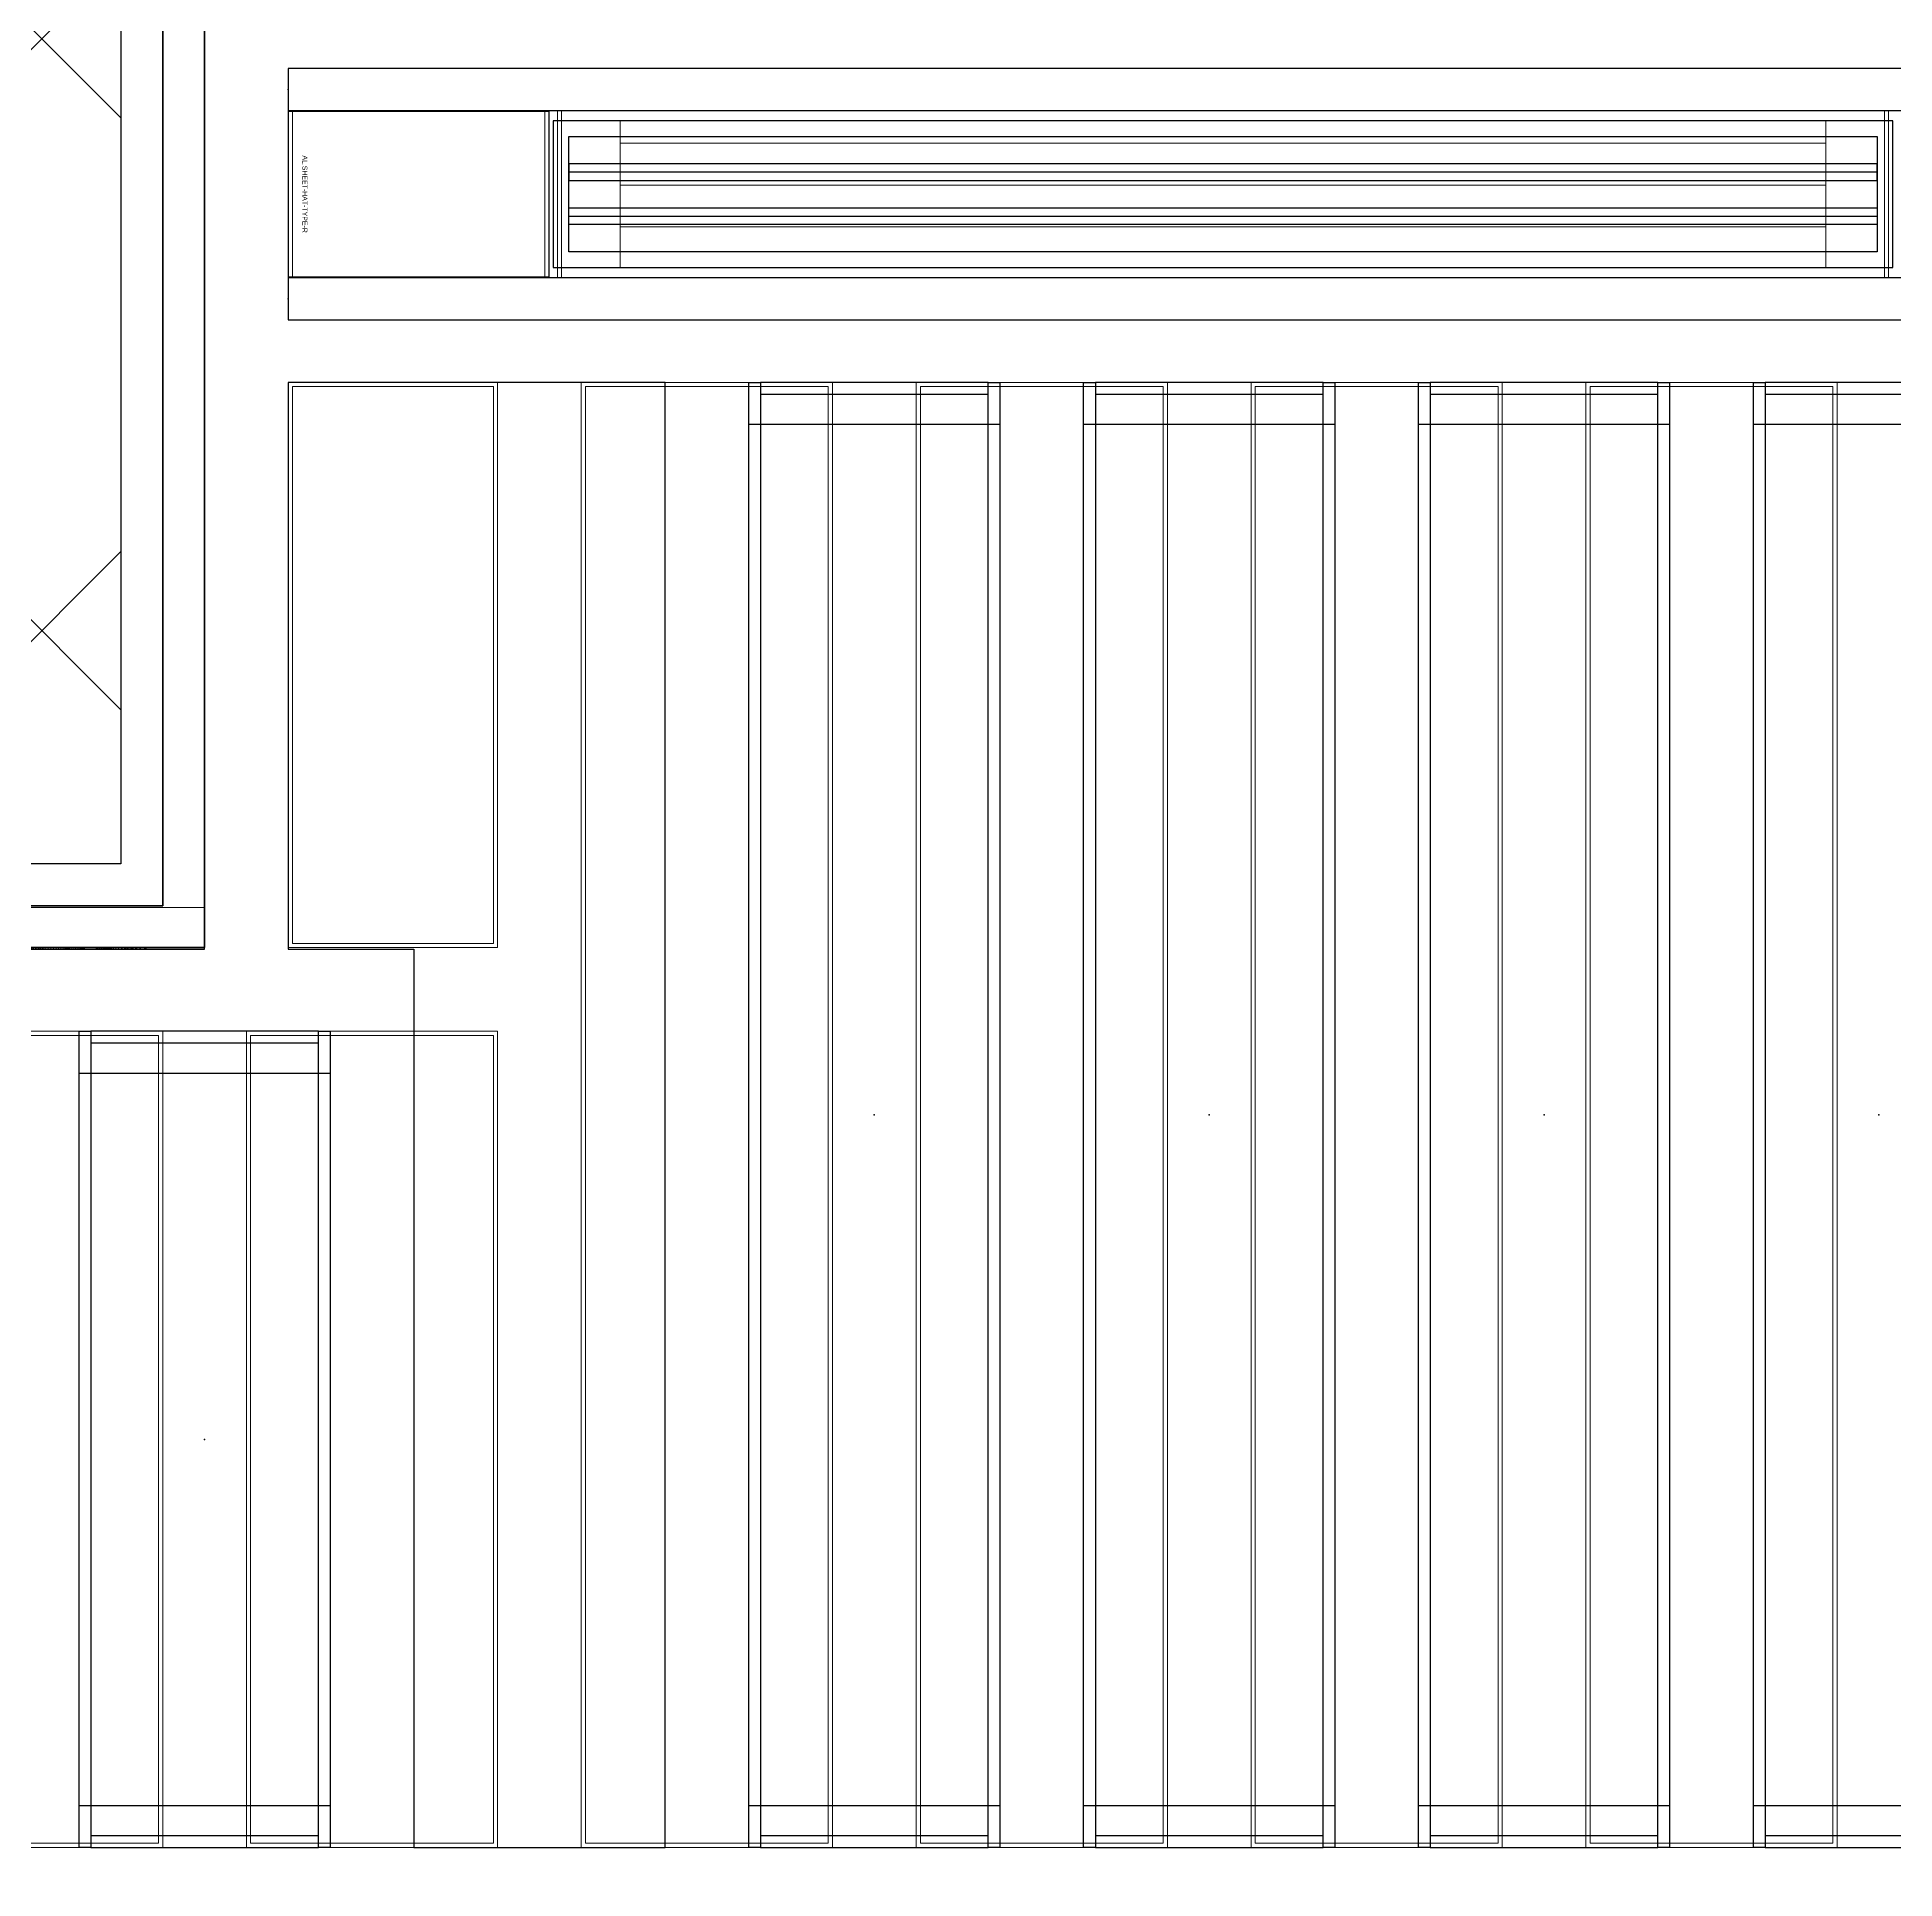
# Model space of a CAD drawing. Header units: millimetres. Extents: x 813027 to 1148939, y -931049 to -10.
# Drawn here: x 950340 to 952559, y -111798 to -109598 of the extents above; entities that cross this region are included whole.
import ezdxf
from ezdxf.enums import TextEntityAlignment as Align

# ---------------------------------------------------------------- set-up
doc = ezdxf.new("R2010")
doc.units = ezdxf.units.MM
for name, color, linetype in [('000 - WIPEOUT', 250, 'Continuous'), ('001 - ASCESSORIES', 1, 'Continuous'), ('A04_TUBE SERIES', 2, 'Continuous'), ('A11_ALU.SOLID SHEET', 7, 'Continuous')]:
    doc.layers.add(name, color=color, linetype=linetype)
for name, color, linetype, lineweight in [('A-GLAZ-CURT', 2, 'Continuous', 9), ('A-WALL-PATT', 1, 'Continuous', 25), ('I-WALL-E', 2, 'Continuous', 25), ('WALL-A', 3, 'Continuous', 25)]:
    doc.layers.add(name, color=color, linetype=linetype, lineweight=lineweight)

# ---------------------------------------------------------------- blocks, each defined once
blk = doc.blocks.new('DPA_CP_Metal Ceiling Panel - Horizontal with Gap-20308794-4160 - LOWER PLATFORM LEVEL - REFLECTED CEILING GENERAL PLAN')
at = {"layer": 'A-GLAZ-CURT'}
for p, q in [((910201.3, -109924.3), (910201.3, -109649.3)), ((910201.3, -109649.3), (910512.8, -109649.3)), ((910201.3, -109924.3), (910201.3, -109649.3)), ((910201.3, -109649.3), (910512.8, -109649.3)), ((910512.8, -109649.3), (910201.3, -109649.3)), ((910201.3, -109649.3), (910201.3, -109924.3)), ((910512.8, -109649.3), (910201.3, -109649.3)), ((910201.3, -109649.3), (910201.3, -109924.3)), ((910201.3, -109924.3), (910201.3, -109649.3)), ((910201.3, -109649.3), (910512.8, -109649.3)), ((910206.3, -109919.3), (910206.3, -109654.3)), ((910206.3, -109654.3), (910507.8, -109654.3)), ((910507.8, -109654.3), (910507.8, -109919.3)), ((910512.8, -109924.3), (910512.8, -109649.3)), ((910512.8, -109649.3), (910512.8, -109924.3)), ((910512.8, -109924.3), (910512.8, -109649.3)), ((910512.8, -109924.3), (910512.8, -109649.3)), ((910512.8, -109649.3), (910512.8, -109924.3)), ((910201.3, -109924.3), (910512.8, -109924.3)), ((910512.8, -109924.3), (910201.3, -109924.3)), ((910201.3, -109924.3), (910512.8, -109924.3)), ((910201.3, -109924.3), (910512.8, -109924.3)), ((910512.8, -109924.3), (910201.3, -109924.3)), ((910206.3, -109919.3), (910507.8, -109919.3))]:
    blk.add_line(p, q, dxfattribs=at)
blk = doc.blocks.new('DPA_CP_Metal Ceiling Air Supply - Linear Diffuser Air Supply-14762131-4160 - LOWER PLATFORM LEVEL - REFLECTED CEILING GENERAL PLAN')
at = {"layer": 'A-GLAZ-CURT'}
h = blk.add_hatch(dxfattribs=at)
h.set_pattern_fill('FP_13', color=256, style=0, pattern_type=2)
h.set_pattern_definition([(180, (909396.33, -109824.28), (6e-15, 50), [])])
h.paths.add_polyline_path([(908676.3, -109874.3), (910116.3, -109874.3), (910116.3, -109699.3), (908676.3, -109699.3)])
for p, q in [((908601.3, -109924.3), (908601.3, -109649.3)), ((908601.3, -109649.3), (910191.3, -109649.3)), ((908601.3, -109924.3), (908601.3, -109649.3)), ((908601.3, -109649.3), (910191.3, -109649.3)), ((910191.3, -109649.3), (908601.3, -109649.3)), ((908601.3, -109649.3), (908601.3, -109924.3)), ((910191.3, -109649.3), (908601.3, -109649.3)), ((908601.3, -109649.3), (908601.3, -109924.3)), ((908601.3, -109924.3), (908601.3, -109649.3)), ((908601.3, -109649.3), (910191.3, -109649.3)), ((908606.3, -109919.3), (908606.3, -109654.3)), ((908606.3, -109654.3), (910186.3, -109654.3)), ((910186.3, -109654.3), (910186.3, -109919.3)), ((910191.3, -109924.3), (910191.3, -109649.3)), ((910191.3, -109649.3), (910191.3, -109924.3)), ((910191.3, -109924.3), (910191.3, -109649.3)), ((910191.3, -109924.3), (910191.3, -109649.3)), ((910191.3, -109649.3), (910191.3, -109924.3)), ((910116.3, -109699.3), (908676.3, -109699.3)), ((908676.3, -109699.3), (908676.3, -109874.3)), ((908676.3, -109874.3), (908676.3, -109699.3)), ((908676.3, -109699.3), (910116.3, -109699.3)), ((908676.3, -109874.3), (908676.3, -109699.3)), ((908676.3, -109699.3), (910116.3, -109699.3)), ((910116.3, -109699.3), (908676.3, -109699.3)), ((908676.3, -109699.3), (908676.3, -109874.3)), ((910116.3, -109874.3), (910116.3, -109699.3)), ((910116.3, -109699.3), (910116.3, -109874.3)), ((910116.3, -109699.3), (910116.3, -109874.3)), ((910116.3, -109874.3), (910116.3, -109699.3)), ((908676.3, -109874.3), (910116.3, -109874.3)), ((910116.3, -109874.3), (908676.3, -109874.3)), ((910116.3, -109874.3), (908676.3, -109874.3)), ((908676.3, -109874.3), (910116.3, -109874.3)), ((908601.3, -109924.3), (910191.3, -109924.3)), ((910191.3, -109924.3), (908601.3, -109924.3)), ((908601.3, -109924.3), (910191.3, -109924.3)), ((908601.3, -109924.3), (910191.3, -109924.3)), ((910191.3, -109924.3), (908601.3, -109924.3)), ((908606.3, -109919.3), (910186.3, -109919.3))]:
    blk.add_line(p, q, dxfattribs=at)
blk = doc.blocks.new('DPA_CP_Metal Ceiling Panel - Vertical Panel with Gap-23421479-4160 - LOWER PLATFORM LEVEL - REFLECTED CEILING GENERAL PLAN')
at = {"layer": 'A-GLAZ-CURT'}
for p, q in [((932996.3, -111761.8), (932996.3, -110786.8)), ((932996.3, -110786.8), (933296.3, -110786.8)), ((932996.3, -111761.8), (932996.3, -110786.8)), ((932996.3, -110786.8), (933296.3, -110786.8)), ((933296.3, -110786.8), (932996.3, -110786.8)), ((932996.3, -110786.8), (932996.3, -111761.8)), ((933296.3, -110786.8), (932996.3, -110786.8)), ((932996.3, -110786.8), (932996.3, -111761.8)), ((932996.3, -111761.8), (932996.3, -110786.8)), ((932996.3, -110786.8), (933296.3, -110786.8)), ((933001.3, -111756.8), (933001.3, -110791.8)), ((933001.3, -110791.8), (933291.3, -110791.8)), ((933291.3, -110791.8), (933291.3, -111756.8)), ((933296.3, -111761.8), (933296.3, -110786.8)), ((933296.3, -110786.8), (933296.3, -111761.8)), ((933296.3, -111761.8), (933296.3, -110786.8)), ((933296.3, -111761.8), (933296.3, -110786.8)), ((933296.3, -110786.8), (933296.3, -111761.8)), ((932996.3, -111761.8), (933296.3, -111761.8)), ((933296.3, -111761.8), (932996.3, -111761.8)), ((932996.3, -111761.8), (933296.3, -111761.8)), ((932996.3, -111761.8), (933296.3, -111761.8)), ((933296.3, -111761.8), (932996.3, -111761.8)), ((933001.3, -111756.8), (933291.3, -111756.8))]:
    blk.add_line(p, q, dxfattribs=at)
blk = doc.blocks.new('DPA_CP_Metal Ceiling Panel - Vertical Panel with Gap-23421458-4160 - LOWER PLATFORM LEVEL - REFLECTED CEILING GENERAL PLAN')
at = {"layer": 'A-GLAZ-CURT'}
for p, q in [((914196.3, -110011.8), (914196.3, -111761.8)), ((914496.3, -110011.8), (914196.3, -110011.8)), ((914196.3, -111761.8), (914196.3, -110011.8)), ((914196.3, -110011.8), (914496.3, -110011.8)), ((914196.3, -110011.8), (914196.3, -111761.8)), ((914496.3, -110011.8), (914196.3, -110011.8)), ((914496.3, -110011.8), (914196.3, -110011.8)), ((914196.3, -110011.8), (914196.3, -111761.8)), ((914196.3, -111761.8), (914196.3, -110011.8)), ((914196.3, -110011.8), (914496.3, -110011.8)), ((914201.3, -111756.8), (914201.3, -110016.8)), ((914491.3, -110016.8), (914201.3, -110016.8)), ((914491.3, -110016.8), (914491.3, -111756.8)), ((914496.3, -110011.8), (914496.3, -111761.8)), ((914496.3, -110011.8), (914496.3, -111761.8)), ((914496.3, -111761.8), (914496.3, -110011.8)), ((914496.3, -111761.8), (914496.3, -110011.8)), ((914496.3, -110011.8), (914496.3, -111761.8)), ((914496.3, -111761.8), (914196.3, -111761.8)), ((914496.3, -111761.8), (914196.3, -111761.8)), ((914196.3, -111761.8), (914496.3, -111761.8)), ((914196.3, -111761.8), (914496.3, -111761.8)), ((914496.3, -111761.8), (914196.3, -111761.8)), ((914491.3, -111756.8), (914201.3, -111756.8))]:
    blk.add_line(p, q, dxfattribs=at)
blk = doc.blocks.new('DPA_CP_Metal Ceiling Panel - Vertical Panel with Gap-23421532-4160 - LOWER PLATFORM LEVEL - REFLECTED CEILING GENERAL PLAN')
at = {"layer": 'A-GLAZ-CURT'}
for p, q in [((950646.3, -110686.8), (950646.3, -110011.8)), ((950646.3, -110011.8), (950896.3, -110011.8)), ((950646.3, -110686.8), (950646.3, -110011.8)), ((950646.3, -110011.8), (950896.3, -110011.8)), ((950896.3, -110011.8), (950646.3, -110011.8)), ((950646.3, -110011.8), (950646.3, -110686.8)), ((950896.3, -110011.8), (950646.3, -110011.8)), ((950646.3, -110011.8), (950646.3, -110686.8)), ((950646.3, -110686.8), (950646.3, -110011.8)), ((950646.3, -110011.8), (950896.3, -110011.8)), ((950651.3, -110681.8), (950651.3, -110016.8)), ((950651.3, -110016.8), (950891.3, -110016.8)), ((950891.3, -110016.8), (950891.3, -110681.8)), ((950896.3, -110686.8), (950896.3, -110011.8)), ((950896.3, -110011.8), (950896.3, -110686.8)), ((950896.3, -110686.8), (950896.3, -110011.8)), ((950896.3, -110686.8), (950896.3, -110011.8)), ((950896.3, -110011.8), (950896.3, -110686.8)), ((950651.3, -110681.8), (950891.3, -110681.8)), ((950646.3, -110686.8), (950896.3, -110686.8)), ((950896.3, -110686.8), (950646.3, -110686.8)), ((950646.3, -110686.8), (950896.3, -110686.8)), ((950646.3, -110686.8), (950896.3, -110686.8)), ((950896.3, -110686.8), (950646.3, -110686.8))]:
    blk.add_line(p, q, dxfattribs=at)
blk = doc.blocks.new('PPLS-PP21_Custom Tile Pattern - Custom Tile Pattern-V48-4160 - LOWER PLATFORM LEVEL - REFLECTED CEILING GENERAL PLAN')
at = {"layer": 'A-GLAZ-CURT'}
h = blk.add_hatch(dxfattribs=at)
h.set_pattern_fill('FP_51', color=256, style=0, pattern_type=2)
h.set_pattern_definition([(45, (-950246.3, 110688.8), (-530.3301, 530.3301), []), (135, (-950246.3, 110688.8), (-530.3301, -530.3301), [])])
h.paths.add_polyline_path([(300, 2), (300, 50), (-300, 50), (-300, 2), (49.9, 2)])
for p, q in [((-300, 50), (300, 50)), ((-300, 2), (-300, 50)), ((300, 50), (300, 2)), ((300, 2), (-300, 2)), ((-300, 0), (-300, 2)), ((-300, 2), (-230.4, 2)), ((-230.4, 0), (-300, 0)), ((-230.4, 2), (-230.4, 0)), ((-230.2, 2), (-230.2, 0)), ((-230.2, 0), (-229.3, 0)), ((-229.3, 2), (-229.3, 0)), ((-229.3, 0), (-228.1, 0)), ((-228.1, 2), (-228.1, 0)), ((-228.1, 0), (-223.3, 0)), ((-223.3, 2), (-223.3, 0)), ((-223.3, 0), (-218.9, 0)), ((-222.5, 2), (-222.5, 0)), ((-222.5, 0), (-218, 0)), ((-218.9, 2), (-218.9, 0)), ((-218.9, 0), (-214.8, 0)), ((-218, 2), (-218, 0)), ((-218, 0), (-213.4, 0)), ((-217.4, 2), (-217.4, 0)), ((-214.8, 2), (-214.8, 0)), ((-214.8, 0), (-211, 0)), ((-213.4, 2), (-213.4, 0)), ((-213.4, 0), (-208.9, 0)), ((-212.7, 2), (-212.7, 0)), ((-211, 2), (-211, 0)), ((-211, 0), (-207.6, 0)), ((-208.9, 2), (-208.9, 0)), ((-208.9, 0), (-204.6, 0)), ((-208.3, 2), (-208.3, 0)), ((-207.6, 2), (-207.6, 0)), ((-207.6, 0), (-206, 0)), ((-206, 0), (-206, 2)), ((-206, 2), (-201.5, 2)), ((-201.5, 0), (-206, 0)), ((-204.6, 2), (-204.6, 0)), ((-204.6, 0), (-200.6, 0)), ((-204.3, 2), (-204.3, 0)), ((-201.5, 2), (-201.5, 0)), ((-200.6, 2), (-200.6, 0)), ((-200.6, 0), (-197, 0)), ((-197, 2), (-197, 0)), ((-197, 0), (-193.8, 0)), ((-193.8, 2), (-193.8, 0)), ((-193.8, 0), (-191.2, 0)), ((-191.2, 2), (-191.2, 0)), ((-191.2, 0), (-189.2, 0)), ((-189.2, 2), (-189.2, 0)), ((-189.2, 0), (-187.9, 0)), ((-187.9, 2), (-187.9, 0)), ((-187.9, 0), (-187.3, 0)), ((-187.4, 2), (-187.4, 0)), ((-187.4, 0), (-186.4, 0)), ((-187.3, 2), (-187.3, 0)), ((-186.4, 2), (-186.4, 0)), ((-186.4, 0), (-185.3, 0)), ((-185.3, 2), (-185.3, 0)), ((-185.3, 0), (-184.2, 0)), ((-184.2, 2), (-184.2, 0)), ((-184.2, 0), (-183, 0)), ((-183, 2), (-183, 0)), ((-183, 0), (-181.7, 0)), ((-181.7, 2), (-181.7, 0)), ((-181.7, 0), (-180.5, 0)), ((-180.5, 2), (-180.5, 0)), ((-180.5, 0), (-179.1, 0)), ((-179.1, 2), (-179.1, 0)), ((-179.1, 0), (-177.8, 0)), ((-177.8, 2), (-177.8, 0)), ((-177.8, 0), (-176.4, 0)), ((-176.4, 2), (-176.4, 0)), ((-176.4, 0), (-175, 0)), ((-175, 2), (-175, 0)), ((-175, 0), (-173.5, 0)), ((-173.5, 2), (-173.5, 0)), ((-173.5, 0), (-172.1, 0)), ((-172.1, 2), (-172.1, 0)), ((-172.1, 0), (-171, 0)), ((-171, 0), (-171, 2)), ((-171, 0), (-170.4, 0)), ((-170.4, 0), (-170.4, 2)), ((-170.4, 2), (-156.5, 2)), ((-156.5, 0), (-170.4, 0)), ((-156.5, 2), (-156.5, 0)), ((-156.5, 0), (-156.2, 0)), ((-156.2, 2), (-156.2, 0)), ((-156.2, 0), (-155.6, 0)), ((-155.6, 2), (-155.6, 0)), ((-155.6, 0), (-154.8, 0)), ((-154.8, 2), (-154.8, 0)), ((-154.8, 0), (-153.8, 0)), ((-153.8, 2), (-153.8, 0)), ((-153.8, 0), (-152.6, 0)), ((-152.6, 2), (-152.6, 0)), ((-152.6, 0), (-151.2, 0)), ((-151.2, 2), (-151.2, 0)), ((-151.2, 0), (-149.6, 0)), ((-149.6, 2), (-149.6, 0)), ((-149.6, 0), (-147.8, 0)), ((-147.8, 2), (-147.8, 0)), ((-147.8, 0), (-145.8, 0)), ((-145.8, 2), (-145.8, 0)), ((-145.8, 0), (-143.7, 0)), ((-143.7, 2), (-143.7, 0)), ((-143.7, 0), (-141.4, 0)), ((-141.4, 2), (-141.4, 0)), ((-141.4, 0), (-138.9, 0)), ((-138.9, 2), (-138.9, 0)), ((-138.9, 0), (-137.9, 0)), ((-137.9, 2), (-137.9, 0)), ((-137.9, 0), (-136.9, 0)), ((-136.9, 2), (-136.9, 0)), ((-136.9, 0), (-136.1, 0)), ((-136.1, 2), (-136.1, 0)), ((-136.1, 0), (-135.3, 0)), ((-135.3, 2), (-135.3, 0)), ((-135.3, 0), (-134.7, 0)), ((-134.7, 2), (-134.7, 0)), ((-134.7, 0), (-134.2, 0)), ((-134.2, 2), (-134.2, 0)), ((-134.2, 0), (-133.8, 0)), ((-133.8, 2), (-133.8, 0)), ((-133.8, 0), (-133.5, 0)), ((-133.5, 2), (-133.5, 0)), ((-133.5, 2), (-133.5, 0)), ((-133.5, 0), (-133.3, 0)), ((-133.5, 0), (-131.1, 0)), ((-133.3, 2), (-133.3, 0)), ((-133.3, 2), (-133.3, 0)), ((-133.3, 0), (-133.2, 0)), ((-133.2, 2), (-133.2, 0)), ((-131.1, 2), (-131.1, 0)), ((-131.1, 0), (-128.4, 0)), ((-128.4, 2), (-128.4, 0)), ((-128.4, 0), (-125.6, 0)), ((-125.6, 2), (-125.6, 0)), ((-125.6, 0), (-122.7, 0)), ((-122.7, 2), (-122.7, 0)), ((-122.7, 0), (-119.6, 0)), ((-119.6, 2), (-119.6, 0)), ((-119.6, 0), (-116.3, 0)), ((-116.3, 2), (-116.3, 0)), ((-116.3, 0), (-113, 0)), ((-113, 2), (-113, 0)), ((-113, 0), (-109.5, 0)), ((-109.5, 2), (-109.5, 0)), ((-109.5, 0), (-106, 0)), ((-107.3, 0), (-107.3, 2)), ((-107.3, 2), (-74.5, 2)), ((-74.5, 0), (-107.3, 0)), ((-107, 2), (-107, 0)), ((-106, 2), (-106, 0)), ((-106, 0), (-102.4, 0)), ((-104.1, 2), (-104.1, 0)), ((-102.4, 2), (-102.4, 0)), ((-102.4, 0), (-98.7, 0)), ((-101.2, 2), (-101.2, 0)), ((-98.7, 2), (-98.7, 0)), ((-98.7, 0), (-95, 0)), ((-98.1, 2), (-98.1, 0)), ((-95.7, 2), (-95.7, 0)), ((-95, 2), (-95, 0)), ((-95, 0), (-91.9, 0)), ((-93.2, 2), (-93.2, 0)), ((-91.9, 2), (-91.9, 0)), ((-91.9, 0), (-88.9, 0)), ((-90.5, 2), (-90.5, 0)), ((-88.9, 2), (-88.9, 0)), ((-88.9, 0), (-85.9, 0)), ((-87.7, 2), (-87.7, 0)), ((-85.9, 2), (-85.9, 0)), ((-85.9, 0), (-82.9, 0)), ((-84.9, 2), (-84.9, 0)), ((-82.9, 2), (-82.9, 0)), ((-82.9, 0), (-79.9, 0)), ((-81.9, 2), (-81.9, 0)), ((-79.9, 2), (-79.9, 0)), ((-79.9, 0), (-77.1, 0)), ((-78.9, 2), (-78.9, 0)), ((-77.1, 2), (-77.1, 0)), ((-77.1, 0), (-74.4, 0)), ((-75.8, 2), (-75.8, 0)), ((-74.5, 2), (-74.5, 0)), ((-74.4, 2), (-74.4, 0)), ((-74.4, 0), (-71.8, 0)), ((-72.7, 2), (-72.7, 0)), ((-71.8, 2), (-71.8, 0)), ((-71.8, 0), (-69.4, 0)), ((-69.6, 2), (-69.6, 0)), ((-69.4, 2), (-69.4, 0)), ((-69.4, 0), (-67.2, 0)), ((-67.2, 2), (-67.2, 0)), ((-67.2, 0), (-65.2, 0)), ((-66.5, 2), (-66.5, 0)), ((-65.2, 2), (-65.2, 0)), ((-65.2, 0), (-63.4, 0)), ((-63.4, 2), (-63.4, 0)), ((-35.5, 2), (-35.5, 0)), ((-32.3, 0), (-32.3, 2)), ((-32.3, 2), (-22.8, 2)), ((-22.8, 0), (-32.3, 0)), ((-22.8, 2), (-22.8, 0)), ((-10, 0), (10, 0)), ((10, 0), (-10, 0)), ((-9, 0), (-9, 2)), ((-9, 2), (9, 2)), ((9, 0), (-9, 0)), ((9, 2), (9, 0)), ((22.8, 0), (22.8, 2)), ((22.8, 2), (32.3, 2)), ((32.3, 0), (22.8, 0)), ((32.3, 2), (32.3, 0)), ((35.5, 2), (35.5, 0)), ((63.4, 2), (63.4, 0)), ((63.4, 0), (65.2, 0)), ((65.2, 2), (65.2, 0)), ((65.2, 0), (67.2, 0)), ((66.5, 2), (66.5, 0)), ((67.2, 2), (67.2, 0)), ((67.2, 0), (69.4, 0)), ((69.4, 2), (69.4, 0)), ((69.4, 0), (71.8, 0)), ((69.6, 2), (69.6, 0)), ((71.8, 2), (71.8, 0)), ((71.8, 0), (74.4, 0)), ((72.7, 2), (72.7, 0)), ((74.4, 2), (74.4, 0)), ((74.4, 0), (77.1, 0)), ((74.5, 0), (74.5, 2)), ((74.5, 2), (107.3, 2)), ((107.3, 0), (74.5, 0)), ((75.8, 2), (75.8, 0)), ((77.1, 2), (77.1, 0)), ((77.1, 0), (79.9, 0)), ((78.9, 2), (78.9, 0)), ((79.9, 2), (79.9, 0)), ((79.9, 0), (82.9, 0)), ((81.9, 2), (81.9, 0)), ((82.9, 2), (82.9, 0)), ((82.9, 0), (85.9, 0)), ((84.9, 2), (84.9, 0)), ((85.9, 2), (85.9, 0)), ((85.9, 0), (88.9, 0)), ((87.7, 2), (87.7, 0)), ((88.9, 2), (88.9, 0)), ((88.9, 0), (91.9, 0)), ((90.5, 2), (90.5, 0)), ((91.9, 2), (91.9, 0)), ((91.9, 0), (95, 0)), ((93.2, 2), (93.2, 0)), ((95, 2), (95, 0)), ((95, 0), (98.7, 0)), ((95.7, 2), (95.7, 0)), ((98.1, 2), (98.1, 0)), ((98.7, 2), (98.7, 0)), ((98.7, 0), (102.4, 0)), ((101.2, 2), (101.2, 0)), ((102.4, 2), (102.4, 0)), ((102.4, 0), (106, 0)), ((104.1, 2), (104.1, 0)), ((106, 2), (106, 0)), ((106, 0), (109.5, 0)), ((107, 2), (107, 0)), ((107.3, 2), (107.3, 0)), ((109.5, 2), (109.5, 0)), ((109.5, 0), (113, 0)), ((113, 2), (113, 0)), ((113, 0), (116.3, 0)), ((116.3, 2), (116.3, 0)), ((116.3, 0), (119.6, 0)), ((119.6, 2), (119.6, 0)), ((119.6, 0), (122.7, 0)), ((122.7, 2), (122.7, 0)), ((122.7, 0), (125.6, 0)), ((125.6, 2), (125.6, 0)), ((125.6, 0), (128.4, 0)), ((128.4, 2), (128.4, 0)), ((128.4, 0), (131.1, 0)), ((131.1, 2), (131.1, 0)), ((131.1, 0), (133.5, 0)), ((133.2, 2), (133.2, 0)), ((133.2, 0), (133.3, 0)), ((133.3, 2), (133.3, 0)), ((133.3, 2), (133.3, 0)), ((133.3, 0), (133.5, 0)), ((133.5, 2), (133.5, 0)), ((133.5, 2), (133.5, 0)), ((133.5, 0), (133.8, 0)), ((133.8, 2), (133.8, 0)), ((133.8, 0), (134.2, 0)), ((134.2, 2), (134.2, 0)), ((134.2, 0), (134.7, 0)), ((134.7, 2), (134.7, 0)), ((134.7, 0), (135.3, 0)), ((135.3, 2), (135.3, 0)), ((135.3, 0), (136.1, 0)), ((136.1, 2), (136.1, 0)), ((136.1, 0), (136.9, 0)), ((136.9, 2), (136.9, 0)), ((136.9, 0), (137.9, 0)), ((137.9, 2), (137.9, 0)), ((137.9, 0), (138.9, 0)), ((138.9, 2), (138.9, 0)), ((138.9, 0), (141.4, 0)), ((141.4, 2), (141.4, 0)), ((141.4, 0), (143.7, 0)), ((143.7, 2), (143.7, 0)), ((143.7, 0), (145.8, 0)), ((145.8, 2), (145.8, 0)), ((145.8, 0), (147.8, 0)), ((147.8, 2), (147.8, 0)), ((147.8, 0), (149.6, 0)), ((149.6, 2), (149.6, 0)), ((149.6, 0), (151.2, 0)), ((151.2, 2), (151.2, 0)), ((151.2, 0), (152.6, 0)), ((152.6, 2), (152.6, 0)), ((152.6, 0), (153.8, 0)), ((153.8, 2), (153.8, 0)), ((153.8, 0), (154.8, 0)), ((154.8, 2), (154.8, 0)), ((154.8, 0), (155.6, 0)), ((155.6, 2), (155.6, 0)), ((155.6, 0), (156.2, 0)), ((156.2, 2), (156.2, 0)), ((156.2, 0), (156.5, 0)), ((156.5, 0), (156.5, 2)), ((156.5, 2), (170.4, 2)), ((170.4, 0), (156.5, 0)), ((170.4, 2), (170.4, 0)), ((170.4, 0), (171, 0)), ((171, 0), (171, 2)), ((171, 0), (172.1, 0)), ((172.1, 2), (172.1, 0)), ((172.1, 0), (173.5, 0)), ((173.5, 2), (173.5, 0)), ((173.5, 0), (175, 0)), ((175, 2), (175, 0)), ((175, 0), (176.4, 0)), ((176.4, 2), (176.4, 0)), ((176.4, 0), (177.8, 0)), ((177.8, 2), (177.8, 0)), ((177.8, 0), (179.1, 0)), ((179.1, 2), (179.1, 0)), ((179.1, 0), (180.5, 0)), ((180.5, 2), (180.5, 0)), ((180.5, 0), (181.7, 0)), ((181.7, 2), (181.7, 0)), ((181.7, 0), (183, 0)), ((183, 2), (183, 0)), ((183, 0), (184.2, 0)), ((184.2, 2), (184.2, 0)), ((184.2, 0), (185.3, 0)), ((185.3, 2), (185.3, 0)), ((185.3, 0), (186.4, 0)), ((186.4, 2), (186.4, 0)), ((186.4, 0), (187.4, 0)), ((187.3, 2), (187.3, 0)), ((187.3, 0), (187.9, 0)), ((187.4, 2), (187.4, 0)), ((187.9, 2), (187.9, 0)), ((187.9, 0), (189.2, 0)), ((189.2, 2), (189.2, 0)), ((189.2, 0), (191.2, 0)), ((191.2, 2), (191.2, 0)), ((191.2, 0), (193.8, 0)), ((193.8, 2), (193.8, 0)), ((193.8, 0), (197, 0)), ((197, 2), (197, 0)), ((197, 0), (200.6, 0)), ((200.6, 2), (200.6, 0)), ((200.6, 0), (204.6, 0)), ((201.5, 0), (201.5, 2)), ((201.5, 2), (206, 2)), ((206, 0), (201.5, 0)), ((204.3, 2), (204.3, 0)), ((204.6, 2), (204.6, 0)), ((204.6, 0), (208.9, 0)), ((206, 2), (206, 0)), ((206, 0), (207.6, 0)), ((207.6, 2), (207.6, 0)), ((207.6, 0), (211, 0)), ((208.3, 2), (208.3, 0)), ((208.9, 2), (208.9, 0)), ((208.9, 0), (213.4, 0)), ((211, 2), (211, 0)), ((211, 0), (214.8, 0)), ((212.7, 2), (212.7, 0)), ((213.4, 2), (213.4, 0)), ((213.4, 0), (218, 0)), ((214.8, 2), (214.8, 0)), ((214.8, 0), (218.9, 0)), ((217.4, 2), (217.4, 0)), ((218, 2), (218, 0)), ((218, 0), (222.5, 0)), ((218.9, 2), (218.9, 0)), ((218.9, 0), (223.3, 0)), ((222.5, 2), (222.5, 0)), ((223.3, 2), (223.3, 0)), ((223.3, 0), (228.1, 0)), ((228.1, 2), (228.1, 0)), ((228.1, 0), (229.3, 0)), ((229.3, 2), (229.3, 0)), ((229.3, 0), (230.2, 0)), ((230.2, 2), (230.2, 0)), ((230.4, 0), (230.4, 2)), ((230.4, 2), (300, 2)), ((300, 0), (230.4, 0)), ((300, 2), (300, 0))]:
    blk.add_line(p, q, dxfattribs=at)
for points, knots in [([(-74.5, 0), (-72.4, 0), (-63.8, 0), (-48.4, 0), (-36.5, 0), (-32.3, 0)], [33.057531, 33.057531, 33.057531, 33.057531, 40.784289, 62.793565, 77.748067, 77.748067, 77.748067, 77.748067]), ([(-35.5, 0), (-35.6, 0), (-36.1, 0), (-29.7, 0), (-22.1, 0), (-14, 0), (-10.5, 0), (-9, 0)], [0, 0, 0, 0, 2.896439, 8.596022, 15.081878, 26.744535, 36.912071, 36.912071, 36.912071, 36.912071]), ([(-22.8, 0), (-23.8, 0), (-27.1, 0), (-31.2, 0), (-34.7, 0), (-35.3, 0), (-35.5, 0)], [143.109362, 143.109362, 143.109362, 143.109362, 147.530666, 157.225744, 158.961676, 159.492878, 159.492878, 159.492878, 159.492878]), ([(9, 0), (10.5, 0), (14, 0), (22.1, 0), (29.7, 0), (36.1, 0), (35.6, 0), (35.5, 0)], [42.834368, 42.834368, 42.834368, 42.834368, 53.001904, 64.664561, 71.150417, 76.85, 79.746439, 79.746439, 79.746439, 79.746439]), ([(35.5, 0), (35.3, 0), (34.7, 0), (31.2, 0), (27.1, 0), (23.8, 0), (22.8, 0)], [79.746439, 79.746439, 79.746439, 79.746439, 80.277641, 82.013573, 91.708651, 96.129955, 96.129955, 96.129955, 96.129955]), ([(32.3, 0), (36.5, 0), (48.4, 0), (63.8, 0), (72.4, 0), (74.5, 0)], [28.279951, 28.279951, 28.279951, 28.279951, 43.234453, 65.243729, 72.970487, 72.970487, 72.970487, 72.970487])]:
    blk.add_open_spline(points, degree=3, knots=knots, dxfattribs=at)
blk = doc.blocks.new('C-2-PP21-AR-4160-01-B_20250829-084021_EXCL')
at = {"layer": 'A-GLAZ-CURT'}
for name, p in [('DPA_CP_Metal Ceiling Panel - Horizontal with Gap-20308794-4160 - LOWER PLATFORM LEVEL - REFLECTED CEILING GENERAL PLAN', (-1006651.3, 105341.8)), ('DPA_CP_Metal Ceiling Air Supply - Linear Diffuser Air Supply-14762131-4160 - LOWER PLATFORM LEVEL - REFLECTED CEILING GENERAL PLAN', (-1004729.8, 105341.8)), ('DPA_CP_Metal Ceiling Panel - Vertical Panel with Gap-23421532-4160 - LOWER PLATFORM LEVEL - REFLECTED CEILING GENERAL PLAN', (-1047096.3, 105341.8)), ('PPLS-PP21_Custom Tile Pattern - Custom Tile Pattern-V48-4160 - LOWER PLATFORM LEVEL - REFLECTED CEILING GENERAL PLAN', (-96850, -5347)), ('DPA_CP_Metal Ceiling Panel - Vertical Panel with Gap-23421479-4160 - LOWER PLATFORM LEVEL - REFLECTED CEILING GENERAL PLAN', (-1029896.3, 105341.8)), ('DPA_CP_Metal Ceiling Panel - Vertical Panel with Gap-23421479-4160 - LOWER PLATFORM LEVEL - REFLECTED CEILING GENERAL PLAN', (-1029496.3, 105341.8))]:
    blk.add_blockref(name, p, dxfattribs=at)
at = {"layer": 'A-GLAZ-CURT', "rotation": 180}
for p in [(818396.3, -116431.8), (818796.3, -116431.8), (819196.3, -116431.8), (819596.3, -116431.8)]:
    blk.add_blockref('DPA_CP_Metal Ceiling Panel - Vertical Panel with Gap-23421458-4160 - LOWER PLATFORM LEVEL - REFLECTED CEILING GENERAL PLAN', p, dxfattribs=at)
blk = doc.blocks.new('*U484')
at = {"layer": '001 - ASCESSORIES', "color": 0, "linetype": 'ByBlock'}
blk.add_lwpolyline([(800, 87.5), (-800, 87.5), (-800, -87.5), (800, -87.5)], close=True, dxfattribs=at)
at = {"layer": '001 - ASCESSORIES', "linetype": 'ByBlock'}
for points in [[(-781.5, 69), (781.5, 69), (781.5, -69), (-781.5, -69)], [(781.5, 36.3), (-781.5, 36.3), (-781.5, 16.3), (781.5, 16.3)], [(-781.5, -16.3), (781.5, -16.3), (781.5, -36.3), (-781.5, -36.3)]]:
    blk.add_lwpolyline(points, close=True, dxfattribs=at)
for points in [[(781.5, 26.3), (-781.5, 26.3)], [(-781.5, -26.3), (781.5, -26.3)]]:
    blk.add_lwpolyline(points, dxfattribs=at)
blk = doc.blocks.new('*U501')
blk.add_attdef('EXTR.OVL-LENGTH_', (-25, -59.1), '', height=5)
blk.add_wipeout([(-25, 0), (25, 0), (25, 4115), (-25, 4115)]).dxf.layer = '000 - WIPEOUT'
blk.add_point((0, 0))
at = {"layer": 'A04_TUBE SERIES', "color": 0}
blk.add_lwpolyline([(-25, 0), (25, 0), (25, 4115), (-25, 4115)], close=True, dxfattribs=at)
blk = doc.blocks.new('*U499')
blk.add_attdef('EXTR.OVL-LENGTH_', (-25, -59.1), '', height=5)
blk.add_wipeout([(-25, 0), (25, 0), (25, 4115), (-25, 4115)]).dxf.layer = '000 - WIPEOUT'
blk.add_point((0, 0))
at = {"layer": 'A04_TUBE SERIES', "color": 0}
blk.add_lwpolyline([(-25, 0), (25, 0), (25, 4115), (-25, 4115)], close=True, dxfattribs=at)
blk = doc.blocks.new('*U488')
at = {"layer": 'A11_ALU.SOLID SHEET', "color": 0}
blk.add_lwpolyline([(311.5, -98.8), (311.5, 98.8), (0, 98.8), (0, -98.8)], close=True, dxfattribs=at)
at = {"layer": 'Defpoints', "color": 250}
blk.add_point((0, 0), dxfattribs=at)
blk.add_text('AL.SHEET-HAT-TYPE-R', height=6, rotation=270, dxfattribs=at).set_placement((15, 0), align=Align.BOTTOM_CENTER)
blk = doc.blocks.new('*U523')
for p, q in [((-437.8, -10350), (-437.8, -10050)), ((437.5, -10050), (437.5, -10350))]:
    blk.add_line(p, q)
blk.add_point((0, -10200))
at = {"layer": 'A11_ALU.SOLID SHEET', "color": 0}
for points in [[(-487.5, -10050), (487.5, -10050), (487.5, -10064), (-487.5, -10064)], [(-487.5, -10336), (-473.5, -10336), (-473.5, -10064), (-487.5, -10064)], [(487.5, -10064), (473.5, -10064), (473.5, -10336), (487.5, -10336)], [(-487.5, -10336), (487.5, -10336), (487.5, -10350), (-487.5, -10350)]]:
    blk.add_lwpolyline(points, close=True, dxfattribs=at)
blk = doc.blocks.new('*U524')
for p, q in [((-825.3, 1250), (-825.3, 1550)), ((825, 1550), (825, 1250)), ((-825.3, 850), (-825.3, 1150)), ((825, 1150), (825, 850)), ((-825.3, 450), (-825.3, 750)), ((825, 750), (825, 450)), ((-825.3, 50), (-825.3, 350)), ((825, 350), (825, 50))]:
    blk.add_line(p, q)
for p in [(0, 1400), (0, 1000), (0, 600), (0, 200)]:
    blk.add_point(p)
at = {"layer": 'A11_ALU.SOLID SHEET', "color": 0}
for points in [[(-875, 1550), (875, 1550), (875, 1536), (-875, 1536)], [(-875, 1264), (-861, 1264), (-861, 1536), (-875, 1536)], [(875, 1536), (861, 1536), (861, 1264), (875, 1264)], [(-875, 1264), (875, 1264), (875, 1250), (-875, 1250)], [(-875, 1150), (875, 1150), (875, 1136), (-875, 1136)], [(-875, 864), (-861, 864), (-861, 1136), (-875, 1136)], [(875, 1136), (861, 1136), (861, 864), (875, 864)], [(-875, 864), (875, 864), (875, 850), (-875, 850)], [(-875, 750), (875, 750), (875, 736), (-875, 736)], [(-875, 464), (-861, 464), (-861, 736), (-875, 736)], [(875, 736), (861, 736), (861, 464), (875, 464)], [(-875, 464), (875, 464), (875, 450), (-875, 450)], [(-875, 350), (875, 350), (875, 336), (-875, 336)], [(-875, 64), (-861, 64), (-861, 336), (-875, 336)], [(875, 336), (861, 336), (861, 64), (875, 64)]]:
    blk.add_lwpolyline(points, close=True, dxfattribs=at)
blk = doc.blocks.new('C-2-PP21-AR-4160-01-B_20250829-084416_NEWCL')
blk.add_lwpolyline([(-117350, -5345), (-113350, -5345), (-113350, -5347), (-96550, -5347), (-96550, -2450), (-92235, -2450), (-92235, -6455), (-84190, -6455), (-84190, -5820), (-81330, -5820), (-81330, -5345), (-56900, -5345), (-56900, -6455), (-41740, -6455), (-41740, -2500), (-29350, -2500), (-29350, -5482), (-19750, -5482), (-19750, -5480), (-19400, -5480), (-19400, -7995), (-19350, -7995), (-19350, -9295), (-154550, -9295)])
at = {"layer": 'A11_ALU.SOLID SHEET', "color": 2}
blk.add_lwpolyline([(-96300, -5347), (-96300, -6420), (-96000, -6420), (-96000, -4670), (-96450, -4670), (-96450, -5347)], close=True, dxfattribs=at)
for name, p in [('*U488', (-96450, -4445)), ('*U484', (-95333.5, -4445))]:
    blk.add_blockref(name, p)
at = {"rotation": 90}
for name, p in [('*U524', (-94350, -5545)), ('*U523', (-106750, -5932.5))]:
    blk.add_blockref(name, p, dxfattribs=at)
at = {"rotation": 270}
for name, p in [('*U501', (-96450, -4320)), ('*U499', (-96450, -4570))]:
    blk.add_blockref(name, p, dxfattribs=at)

msp = doc.modelspace()

# ---------------------------------------------------------------- hatches: boundary and pattern name
at = {"layer": 'A-WALL-PATT', "lineweight": 9}
h = msp.add_hatch(dxfattribs=at)
h.set_pattern_fill('FP_2', color=256, style=0, pattern_type=2)
h.set_pattern_definition([(45, (-6.33, 1.8), (-353.5534, 353.5534), []), (135, (-6.33, 1.8), (-353.5534, -353.5534), [])])
h.paths.add_polyline_path([(950289.9, -110585), (950440, -110585), (950440, -107540.1), (950240, -107540.1), (950240, -110585)])

# ---------------------------------------------------------------- linework, layer by layer
at = {"layer": 'I-WALL-E'}
for p, q in [((950490, -110635), (950490, -107740.1)), ((950490, -107740.1), (950490, -110635)), ((950540, -110635), (950540, -107790)), ((950540, -107790), (950540, -110635)), ((929690, -110635), (950490, -110635)), ((950490, -110635), (929690, -110635)), ((950540, -110635), (950540, -110685)), ((950540, -110685), (950540, -110635)), ((929740, -110685), (950540, -110685)), ((950540, -110685), (929740, -110685))]:
    msp.add_line(p, q, dxfattribs=at)
at = {"layer": 'WALL-A'}
for p, q in [((950440, -107740.1), (950440, -110585)), ((950440, -110585), (950240, -110585))]:
    msp.add_line(p, q, dxfattribs=at)

# ---------------------------------------------------------------- block references
msp.add_blockref('C-2-PP21-AR-4160-01-B_20250829-084021_EXCL', (1047090, -105340))

# ---------------------------------------------------------------- next in the draw order: block references
msp.add_blockref('C-2-PP21-AR-4160-01-B_20250829-084416_NEWCL', (1047090, -105340))

doc.saveas('drawing.dxf')
